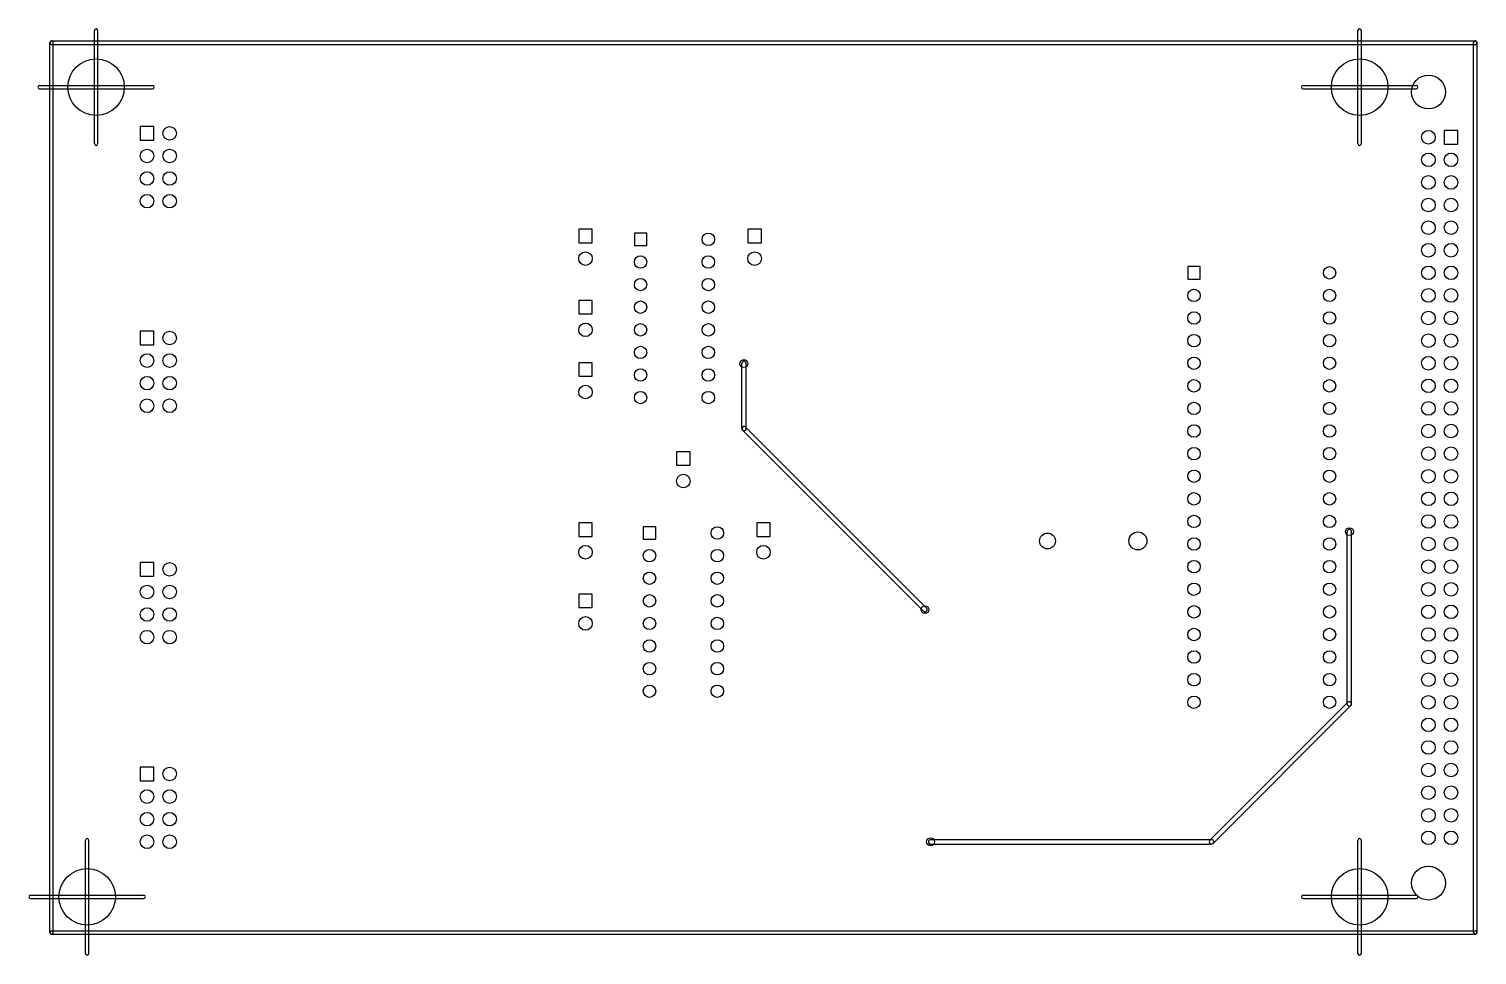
# Model space of a CAD drawing. Extents: x 14748 to 78815, y 26552 to 67528.
import ezdxf

# ---------------------------------------------------------------- set-up
doc = ezdxf.new("R2010")
doc.units = 0
doc.layers.add('BLACK', color=1, linetype='CONTINUOUS')

msp = doc.modelspace()

# ---------------------------------------------------------------- linework, layer by layer
at = {"layer": 'BLACK'}
for p, q in [((17642, 62453), (17642, 67453)), ((17792, 62453), (17792, 67453)), ((73547, 62453), (73547, 67453)), ((73697, 62453), (73697, 67453)), ((15673, 27552), (15673, 66922)), ((15748, 66997), (78740, 66997)), ((15748, 66847), (78740, 66847)), ((15823, 27552), (15823, 66922)), ((78665, 27552), (78665, 66922)), ((78815, 27552), (78815, 66922)), ((15217, 65028), (20217, 65028)), ((15217, 64878), (20217, 64878)), ((71122, 65028), (76122, 65028)), ((71122, 64878), (76122, 64878)), ((20272, 63210), (19672, 63210)), ((19672, 63210), (19672, 62610)), ((20272, 62610), (20272, 63210)), ((77965, 63037), (77365, 63037)), ((77365, 63037), (77365, 62437)), ((77965, 62437), (77965, 63037)), ((19672, 62610), (20272, 62610)), ((77365, 62437), (77965, 62437)), ((39670, 58667), (39070, 58667)), ((39070, 58667), (39070, 58067)), ((39670, 58067), (39670, 58667)), ((42082, 58492), (41532, 58492)), ((41532, 58492), (41532, 57942)), ((42082, 57942), (42082, 58492)), ((47151, 58667), (46551, 58667)), ((46551, 58667), (46551, 58067)), ((47151, 58067), (47151, 58667)), ((39070, 58067), (39670, 58067)), ((41532, 57942), (42082, 57942)), ((46551, 58067), (47151, 58067)), ((66566, 57012), (66016, 57012)), ((66016, 57012), (66016, 56462)), ((66016, 56462), (66566, 56462)), ((66566, 56462), (66566, 57012)), ((39670, 55517), (39070, 55517)), ((39070, 55517), (39070, 54917)), ((39670, 54917), (39670, 55517)), ((39070, 54917), (39670, 54917)), ((20272, 54155), (19672, 54155)), ((19672, 54155), (19672, 53555)), ((20272, 53555), (20272, 54155)), ((19672, 53555), (20272, 53555)), ((39670, 52761), (39070, 52761)), ((39070, 52761), (39070, 52161)), ((39670, 52161), (39670, 52761)), ((46282, 49846), (46282, 52720)), ((46480, 49846), (46480, 52720)), ((39070, 52161), (39670, 52161)), ((54321, 41765), (46311, 49775)), ((54461, 41905), (46451, 49915)), ((44001, 48824), (43401, 48824)), ((43401, 48824), (43401, 48224)), ((44001, 48224), (44001, 48824)), ((43401, 48224), (44001, 48224)), ((39670, 45675), (39070, 45675)), ((39070, 45675), (39070, 45075)), ((39670, 45075), (39670, 45675)), ((42476, 45500), (41926, 45500)), ((41926, 45500), (41926, 44950)), ((42476, 44950), (42476, 45500)), ((47544, 45675), (46944, 45675)), ((46944, 45675), (46944, 45075)), ((47544, 45075), (47544, 45675)), ((39070, 45075), (39670, 45075)), ((41926, 44950), (42476, 44950)), ((46944, 45075), (47544, 45075)), ((73068, 37665), (73068, 45285)), ((73266, 37665), (73266, 45285)), ((20272, 43919), (19672, 43919)), ((19672, 43919), (19672, 43319)), ((20272, 43319), (20272, 43919)), ((19672, 43319), (20272, 43319)), ((39670, 42525), (39070, 42525)), ((39070, 42525), (39070, 41925)), ((39670, 41925), (39670, 42525)), ((39070, 41925), (39670, 41925)), ((66996, 31634), (73096, 37734)), ((67136, 31494), (73236, 37594)), ((20272, 34864), (19672, 34864)), ((19672, 34864), (19672, 34264)), ((20272, 34264), (20272, 34864)), ((19672, 34264), (20272, 34264)), ((17248, 26627), (17248, 31627)), ((17398, 26627), (17398, 31627)), ((54639, 31662), (67065, 31662)), ((54639, 31464), (67065, 31464)), ((73547, 26627), (73547, 31627)), ((73697, 26627), (73697, 31627)), ((14823, 29202), (19823, 29202)), ((14823, 29052), (19823, 29052)), ((71122, 29202), (76122, 29202)), ((71122, 29052), (76122, 29052)), ((15748, 27627), (78740, 27627)), ((15748, 27477), (78740, 27477))]:
    msp.add_line(p, q, dxfattribs=at)
for centre, radius in [((17717, 64953), 1250), ((73622, 64953), 1250), ((76665, 64737), 750), ((20972, 62910), 300), ((76665, 62737), 300), ((19972, 61910), 300), ((20972, 61910), 300), ((76665, 61737), 300), ((77665, 61737), 300), ((19972, 60910), 300), ((20972, 60910), 300), ((76665, 60737), 300), ((77665, 60737), 300), ((19972, 59910), 300), ((20972, 59910), 300), ((76665, 59737), 300), ((77665, 59737), 300), ((76665, 58737), 300), ((77665, 58737), 300), ((44807, 58217), 275), ((39370, 57367), 300), ((46851, 57367), 300), ((76665, 57737), 300), ((77665, 57737), 300), ((41807, 57217), 275), ((44807, 57217), 275), ((76665, 56737), 300), ((77665, 56737), 300), ((41807, 56217), 275), ((44807, 56217), 275), ((72291, 56737), 275), ((66291, 55737), 275), ((72291, 55737), 275), ((76665, 55737), 300), ((77665, 55737), 300), ((41807, 55217), 275), ((44807, 55217), 275), ((39370, 54217), 300), ((41807, 54217), 275), ((44807, 54217), 275), ((66291, 54737), 275), ((72291, 54737), 275), ((76665, 54737), 300), ((77665, 54737), 300), ((20972, 53855), 300), ((66291, 53737), 275), ((72291, 53737), 275), ((76665, 53737), 300), ((77665, 53737), 300), ((41807, 53217), 275), ((44807, 53217), 275), ((19972, 52855), 300), ((20972, 52855), 300), ((46381, 52720), 175), ((66291, 52737), 275), ((72291, 52737), 275), ((76665, 52737), 300), ((77665, 52737), 300), ((19972, 51855), 300), ((20972, 51855), 300), ((41807, 52217), 275), ((44807, 52217), 275), ((66291, 51737), 275), ((72291, 51737), 275), ((76665, 51737), 300), ((77665, 51737), 300), ((39370, 51461), 300), ((41807, 51217), 275), ((44807, 51217), 275), ((19972, 50855), 300), ((20972, 50855), 300), ((66291, 50737), 275), ((72291, 50737), 275), ((76665, 50737), 300), ((77665, 50737), 300), ((66291, 49737), 275), ((72291, 49737), 275), ((76665, 49737), 300), ((77665, 49737), 300), ((66291, 48737), 275), ((72291, 48737), 275), ((76665, 48737), 300), ((77665, 48737), 300), ((43701, 47524), 300), ((66291, 47737), 275), ((72291, 47737), 275), ((76665, 47737), 300), ((77665, 47737), 300), ((66291, 46737), 275), ((72291, 46737), 275), ((76665, 46737), 300), ((77665, 46737), 300), ((45201, 45225), 275), ((66291, 45737), 275), ((72291, 45737), 275), ((76665, 45737), 300), ((77665, 45737), 300), ((59811, 44875), 350), ((63811, 44875), 400), ((66291, 44737), 275), ((72291, 44737), 275), ((73167, 45285), 175), ((76665, 44737), 300), ((77665, 44737), 300), ((39370, 44375), 300), ((42201, 44225), 275), ((45201, 44225), 275), ((47244, 44375), 300), ((20972, 43619), 300), ((66291, 43737), 275), ((72291, 43737), 275), ((76665, 43737), 300), ((77665, 43737), 300), ((42201, 43225), 275), ((45201, 43225), 275), ((66291, 42737), 275), ((72291, 42737), 275), ((76665, 42737), 300), ((77665, 42737), 300), ((19972, 42619), 300), ((20972, 42619), 300), ((42201, 42225), 275), ((45201, 42225), 275), ((19972, 41619), 300), ((20972, 41619), 300), ((54392, 41834), 175), ((66291, 41737), 275), ((72291, 41737), 275), ((76665, 41737), 300), ((77665, 41737), 300), ((39370, 41225), 300), ((42201, 41225), 275), ((45201, 41225), 275), ((66291, 40737), 275), ((72291, 40737), 275), ((76665, 40737), 300), ((77665, 40737), 300), ((19972, 40619), 300), ((20972, 40619), 300), ((42201, 40225), 275), ((45201, 40225), 275), ((66291, 39737), 275), ((72291, 39737), 275), ((76665, 39737), 300), ((77665, 39737), 300), ((42201, 39225), 275), ((45201, 39225), 275), ((42201, 38225), 275), ((45201, 38225), 275), ((66291, 38737), 275), ((72291, 38737), 275), ((76665, 38737), 300), ((77665, 38737), 300), ((66291, 37737), 275), ((72291, 37737), 275), ((76665, 37737), 300), ((77665, 37737), 300), ((76665, 36737), 300), ((77665, 36737), 300), ((76665, 35737), 300), ((77665, 35737), 300), ((20972, 34564), 300), ((76665, 34737), 300), ((77665, 34737), 300), ((76665, 33737), 300), ((77665, 33737), 300), ((19972, 33564), 300), ((20972, 33564), 300), ((19972, 32564), 300), ((20972, 32564), 300), ((76665, 32737), 300), ((77665, 32737), 300), ((76665, 31737), 300), ((77665, 31737), 300), ((19972, 31564), 300), ((20972, 31564), 300), ((54639, 31563), 175), ((17323, 29127), 1250), ((73622, 29127), 1250), ((76665, 29737), 750)]:
    msp.add_circle(centre, radius, dxfattribs=at)
for centre, radius, start, end in [((17717, 67453), 75, 360, 540), ((73622, 67453), 75, 360, 540), ((15748, 66922), 75, 90, 270), ((15748, 66922), 75, 360, 540), ((78740, 66922), 75, 360, 540), ((78740, 66922), 75, 270, 450), ((15217, 64953), 75, 90, 270), ((20217, 64953), 75, 270, 450), ((71122, 64953), 75, 90, 270), ((76122, 64953), 75, 270, 450), ((17717, 62453), 75, 180, 360), ((73622, 62453), 75, 180, 360), ((46381, 52720), 99, 360, 540), ((46381, 49845), 99, 405, 585), ((46381, 49846), 99, 180, 360), ((73167, 45285), 99, 360, 540), ((54391, 41835), 99, 225, 405), ((73167, 37665), 99, 180, 360), ((73166, 37664), 99, 315, 495), ((17323, 31627), 75, 360, 540), ((54639, 31563), 99, 90, 270), ((67066, 31564), 99, 135, 315), ((67065, 31563), 99, 270, 450), ((73622, 31627), 75, 360, 540), ((14823, 29127), 75, 90, 270), ((19823, 29127), 75, 270, 450), ((71122, 29127), 75, 90, 270), ((76122, 29127), 75, 270, 450), ((15748, 27552), 75, 90, 270), ((15748, 27552), 75, 180, 360), ((78740, 27552), 75, 180, 360), ((78740, 27552), 75, 270, 450), ((17323, 26627), 75, 180, 360), ((73622, 26627), 75, 180, 360)]:
    msp.add_arc(centre, radius, start, end, dxfattribs=at)

doc.saveas('drawing.dxf')
